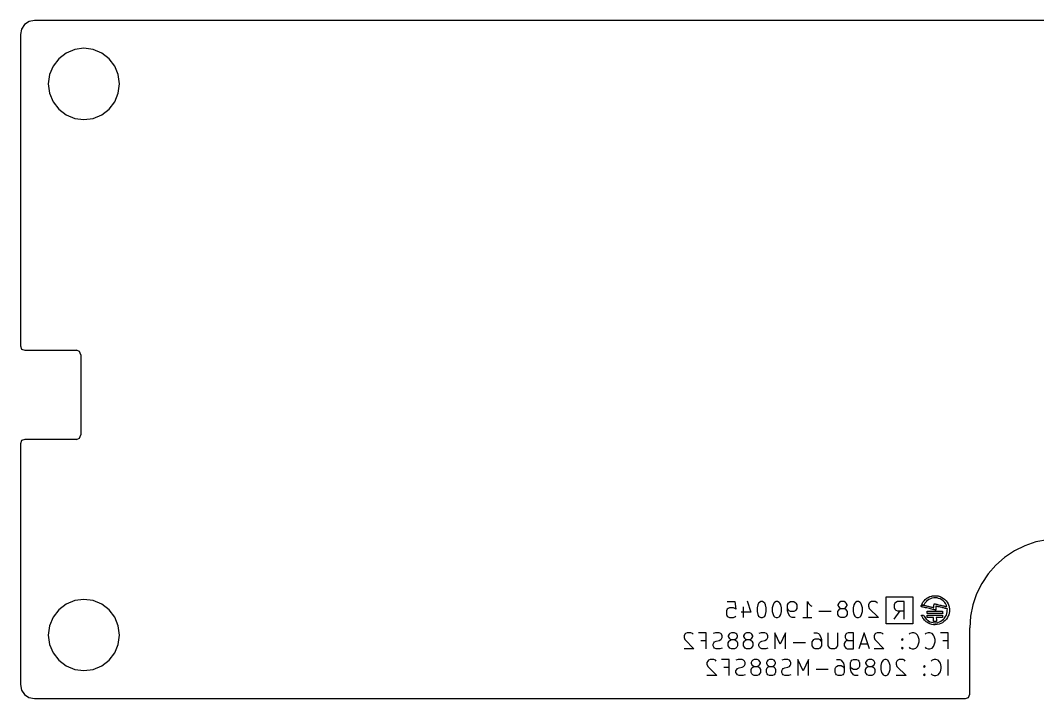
# Model space of a CAD drawing. Extents: x 90 to 318, y -186 to -110.
# Drawn here: x 89.7 to 204, y -185.7 to -109.5 of the extents above; entities that cross this region are included whole.
import ezdxf

# ---------------------------------------------------------------- set-up
doc = ezdxf.new("R2010")
doc.units = 0

msp = doc.modelspace()

# ---------------------------------------------------------------- linework, layer by layer
at = {"layer": 'B.Silkscreen', "color": 10}
for points in [[(91.281135, -109.537038), (90.67363, -109.657861), (90.158608, -110.001973), (89.814479, -110.516983), (89.693637, -111.124485)], [(316.705851, -109.537071), (91.281135, -109.537071)], [(89.693637, -111.124569), (89.693637, -146.105088)], [(89.693638, -146.105691), (89.840099, -146.459229), (90.193636, -146.60569)], [(90.193699, -146.605149), (95.993623, -146.605149)], [(96.493628, -147.10569), (96.347167, -146.752152), (95.993629, -146.605691)], [(96.493685, -147.105211), (96.493685, -156.106325)], [(95.99363, -156.605679), (96.347168, -156.459217), (96.493628, -156.105679)], [(90.193636, -156.605679), (89.840069, -156.75211), (89.693637, -157.105677)], [(89.693637, -157.106449), (89.693637, -184.149477)], [(95.993623, -156.606387), (90.193699, -156.606387)], [(205.082674, -167.883146), (203.807434, -168.134349), (202.56585, -168.553019), (201.374747, -169.139157), (200.271585, -169.877613), (199.288213, -170.743522), (198.433046, -171.722311), (197.714497, -172.799407), (197.140979, -173.960236), (196.720907, -175.190227), (196.462693, -176.474806), (196.374753, -177.799401)], [(196.374826, -185.236913), (196.374826, -177.799485)], [(89.693689, -184.149393), (89.818437, -184.767306), (90.158638, -185.271905), (90.663226, -185.612122), (91.281135, -185.73689)], [(91.281135, -185.736975), (195.874764, -185.736975)], [(195.874754, -185.736893), (196.228308, -185.590445), (196.374754, -185.236891)]]:
    msp.add_lwpolyline(points, dxfattribs=at)
at = {"layer": 'B.Silkscreen', "color": 7}
for points in [[(100.837373, -116.680729), (100.698911, -115.63706), (100.301475, -114.680731), (99.671989, -113.858378), (98.837375, -113.216632), (97.8643, -112.814708), (96.837378, -112.680734), (95.810456, -112.814708), (94.837381, -113.216632), (94.002767, -113.858378), (93.373281, -114.680731), (92.975845, -115.63706), (92.837383, -116.680729), (92.975845, -117.724398), (93.373281, -118.680726), (94.002767, -119.50308), (94.837381, -120.144826), (95.810456, -120.546749), (96.837378, -120.680724), (97.8643, -120.546749), (98.837375, -120.144826), (99.671989, -119.50308), (100.301475, -118.680726), (100.698911, -117.724398), (100.837373, -116.680729), (100.837373, -116.680729)], [(100.837373, -178.593151), (100.698911, -177.549482), (100.301475, -176.593153), (99.671989, -175.7708), (98.837375, -175.129054), (97.8643, -174.72713), (96.837378, -174.593156), (95.810456, -174.72713), (94.837381, -175.129054), (94.002767, -175.7708), (93.373281, -176.593153), (92.975845, -177.549482), (92.837383, -178.593151), (92.975845, -179.63682), (93.373281, -180.593148), (94.002767, -181.415502), (94.837381, -182.057248), (95.810456, -182.459171), (96.837378, -182.593146), (97.8643, -182.459171), (98.837375, -182.057248), (99.671989, -181.415502), (100.301475, -180.593148), (100.698911, -179.63682), (100.837373, -178.593151), (100.837373, -178.593151)], [(169.124099, -174.836156), (169.981084, -174.836156)], [(169.981084, -174.836156), (170.066809, -175.693404)], [(171.352682, -174.751489), (171.781042, -176.037362)], [(172.895466, -174.836156), (172.724016, -174.923468)], [(173.066915, -174.836156), (172.895466, -174.836156)], [(173.238365, -174.923468), (173.066915, -174.836156)], [(174.609699, -174.836156), (174.438249, -174.923468)], [(174.781149, -174.836156), (174.609699, -174.836156)], [(174.952598, -174.923468), (174.781149, -174.836156)], [(176.066757, -174.923468), (176.238207, -174.836156)], [(176.238207, -174.836156), (176.581107, -174.836156)], [(176.581107, -174.836156), (176.752556, -174.923468)], [(178.12389, -176.637966), (178.12389, -174.836156)], [(178.12389, -174.836156), (178.29534, -175.095447)], [(181.895521, -174.836156), (181.724071, -174.923468)], [(182.238156, -174.836156), (181.895521, -174.836156)], [(182.409606, -174.923468), (182.238156, -174.836156)], [(183.695479, -174.836156), (183.524029, -174.923468)], [(183.866929, -174.836156), (183.695479, -174.836156)], [(184.038379, -174.923468), (183.866929, -174.836156)], [(185.323987, -174.836156), (185.152538, -174.923468)], [(185.752612, -174.836156), (185.323987, -174.836156)], [(185.924062, -174.923468), (185.752612, -174.836156)], [(186.984246, -174.314927), (189.984088, -174.314927)], [(186.984246, -177.315298), (186.984246, -174.314927)], [(188.246042, -174.825572), (188.055542, -174.920822)], [(189.008041, -174.825572), (188.246042, -174.825572)], [(189.008041, -176.82582), (189.008041, -174.825572)], [(189.984088, -174.314927), (189.984088, -177.315298)], [(191.103274, -174.904947), (191.225776, -174.740906)], [(191.225776, -174.740906), (191.367063, -174.595385)], [(191.367063, -174.595385), (191.525548, -174.465739)], [(191.457286, -174.844093), (191.384261, -174.923468)], [(191.476865, -174.822926), (191.457286, -174.844093)], [(191.618417, -174.693281), (191.476865, -174.822926)], [(191.525548, -174.465739), (191.69885, -174.35726)], [(191.771346, -174.590093), (191.618417, -174.693281)], [(191.69885, -174.35726), (191.885117, -174.272594)], [(191.937239, -174.508073), (191.771346, -174.590093)], [(191.885117, -174.272594), (192.082496, -174.21174)], [(192.116891, -174.449864), (191.937239, -174.508073)], [(192.082496, -174.21174), (192.096254, -174.206448)], [(192.096254, -174.206448), (192.144937, -174.195865)], [(192.312154, -174.415469), (192.116891, -174.449864)], [(192.144937, -174.195865), (192.1878, -174.187927)], [(192.1878, -174.187927), (192.230397, -174.182636)], [(192.230397, -174.182636), (192.278552, -174.17999)], [(192.278552, -174.17999), (192.337554, -174.17999)], [(192.328558, -174.412823), (192.312154, -174.415469)], [(192.507945, -174.407531), (192.328558, -174.412823)], [(192.337554, -174.17999), (192.41296, -174.17999)], [(192.41296, -174.17999), (192.510326, -174.182636)], [(192.689978, -174.426052), (192.507945, -174.407531)], [(192.510326, -174.182636), (192.512443, -174.182636)], [(192.512443, -174.182636), (192.610074, -174.185281)], [(192.610074, -174.185281), (192.685745, -174.185281)], [(192.685745, -174.185281), (192.744482, -174.190573)], [(192.870688, -174.468385), (192.689978, -174.426052)], [(192.744482, -174.190573), (192.791578, -174.195865)], [(192.791578, -174.195865), (192.832588, -174.201156)], [(192.832588, -174.201156), (192.872805, -174.21174)], [(193.045313, -174.534531), (192.870688, -174.468385)], [(192.872805, -174.21174), (192.917255, -174.224969)], [(192.917255, -174.224969), (193.048223, -174.269948)], [(193.209884, -174.624489), (193.045313, -174.534531)], [(193.048223, -174.269948), (193.236871, -174.359906)], [(193.2755, -174.666822), (193.209884, -174.624489)], [(193.236871, -174.359906), (193.410967, -174.471031)], [(193.368104, -174.743552), (193.2755, -174.666822)], [(193.46256, -174.836156), (193.368104, -174.743552)], [(193.410967, -174.471031), (193.568923, -174.600677)], [(193.552519, -174.944635), (193.46256, -174.836156)], [(193.568923, -174.600677), (193.708887, -174.751489)], [(193.708887, -174.751489), (193.829802, -174.91553)], [(169.124099, -175.693404), (169.038375, -175.865383)], [(169.038375, -175.865383), (169.038375, -176.294008)], [(169.209824, -175.608738), (169.124099, -175.693404)], [(169.381274, -175.524071), (169.209824, -175.608738)], [(169.809634, -175.524071), (169.381274, -175.524071)], [(169.981084, -175.608738), (169.809634, -175.524071)], [(170.066809, -175.693404), (169.981084, -175.608738)], [(170.924058, -175.436759), (170.924058, -176.637966)], [(172.552566, -175.180113), (172.466841, -175.524071)], [(172.466841, -175.524071), (172.466841, -175.952696)], [(172.466841, -175.952696), (172.552566, -176.294008)], [(172.638291, -175.008135), (172.552566, -175.180113)], [(172.724016, -174.923468), (172.638291, -175.008135)], [(173.32409, -175.008135), (173.238365, -174.923468)], [(173.409815, -175.180113), (173.32409, -175.008135)], [(173.49554, -175.524071), (173.409815, -175.180113)], [(173.409815, -176.294008), (173.49554, -175.952696)], [(173.49554, -175.952696), (173.49554, -175.524071)], [(174.266799, -175.180113), (174.181074, -175.524071)], [(174.181074, -175.524071), (174.181074, -175.952696)], [(174.181074, -175.952696), (174.266799, -176.294008)], [(174.352524, -175.008135), (174.266799, -175.180113)], [(174.438249, -174.923468), (174.352524, -175.008135)], [(175.038323, -175.008135), (174.952598, -174.923468)], [(175.124048, -175.180113), (175.038323, -175.008135)], [(175.209773, -175.524071), (175.124048, -175.180113)], [(175.124048, -176.294008), (175.209773, -175.952696)], [(175.209773, -175.952696), (175.209773, -175.524071)], [(175.895308, -175.180113), (175.981032, -175.008135)], [(175.895308, -175.865383), (175.895308, -175.180113)], [(175.981032, -175.780717), (175.895308, -175.608738)], [(175.981032, -176.209341), (175.895308, -175.865383)], [(175.981032, -175.008135), (176.066757, -174.923468)], [(176.066757, -175.865383), (175.981032, -175.780717)], [(176.238207, -175.952696), (176.066757, -175.865383)], [(176.581107, -175.952696), (176.238207, -175.952696)], [(176.752556, -175.865383), (176.581107, -175.952696)], [(176.752556, -174.923468), (176.838281, -175.008135)], [(176.838281, -175.780717), (176.752556, -175.865383)], [(176.838281, -175.008135), (176.924006, -175.180113)], [(176.924006, -175.608738), (176.838281, -175.780717)], [(176.924006, -175.180113), (176.924006, -175.608738)], [(178.29534, -175.095447), (178.46679, -175.26478)], [(178.46679, -175.26478), (178.63824, -175.352092)], [(180.781097, -175.952696), (179.409764, -175.952696)], [(181.638346, -175.008135), (181.552621, -175.180113)], [(181.552621, -175.180113), (181.552621, -175.26478)], [(181.552621, -175.26478), (181.638346, -175.436759)], [(181.552621, -175.952696), (181.638346, -175.780717)], [(181.552621, -176.294008), (181.552621, -175.952696)], [(181.724071, -174.923468), (181.638346, -175.008135)], [(181.638346, -175.436759), (181.724071, -175.524071)], [(181.638346, -175.780717), (181.724071, -175.693404)], [(181.724071, -175.524071), (181.895521, -175.608738)], [(181.724071, -175.693404), (181.895521, -175.608738)], [(181.895521, -175.608738), (182.238156, -175.608738)], [(182.238156, -175.608738), (182.409606, -175.524071)], [(182.238156, -175.608738), (182.409606, -175.693404)], [(182.495331, -175.008135), (182.409606, -174.923468)], [(182.409606, -175.524071), (182.495331, -175.436759)], [(182.409606, -175.693404), (182.495331, -175.780717)], [(182.581055, -175.180113), (182.495331, -175.008135)], [(182.495331, -175.436759), (182.581055, -175.26478)], [(182.495331, -175.780717), (182.581055, -175.952696)], [(182.581055, -175.26478), (182.581055, -175.180113)], [(182.581055, -175.952696), (182.581055, -176.294008)], [(183.352579, -175.180113), (183.266855, -175.524071)], [(183.266855, -175.524071), (183.266855, -175.952696)], [(183.266855, -175.952696), (183.352579, -176.294008)], [(183.438304, -175.008135), (183.352579, -175.180113)], [(183.524029, -174.923468), (183.438304, -175.008135)], [(184.124103, -175.008135), (184.038379, -174.923468)], [(184.209828, -175.180113), (184.124103, -175.008135)], [(184.295553, -175.524071), (184.209828, -175.180113)], [(184.209828, -176.294008), (184.295553, -175.952696)], [(184.295553, -175.952696), (184.295553, -175.524071)], [(185.066813, -175.008135), (184.981088, -175.180113)], [(184.981088, -175.180113), (184.981088, -175.352092)], [(184.981088, -175.352092), (185.066813, -175.608738)], [(185.152538, -174.923468), (185.066813, -175.008135)], [(185.066813, -175.608738), (186.095511, -176.637966)], [(186.009786, -175.008135), (185.924062, -174.923468)], [(187.960292, -175.016072), (187.865042, -175.206572)], [(187.865042, -175.206572), (187.865042, -175.492321)], [(187.865042, -175.492321), (187.960292, -175.682821)], [(187.865042, -176.82582), (188.531792, -175.873321)], [(188.055542, -174.920822), (187.960292, -175.016072)], [(187.960292, -175.682821), (188.055542, -175.778071)], [(188.055542, -175.778071), (188.246042, -175.873321)], [(188.246042, -175.873321), (189.008041, -175.873321)], [(190.891343, -175.394426), (190.891872, -175.378551)], [(190.898487, -175.402363), (190.891343, -175.394426)], [(190.891872, -175.378551), (190.900603, -175.344155)], [(190.90907, -175.402363), (190.898487, -175.402363)], [(190.900603, -175.344155), (190.917801, -175.291238)], [(190.928649, -175.405009), (190.90907, -175.402363)], [(190.917801, -175.291238), (190.922564, -175.278009)], [(190.922564, -175.278009), (190.938968, -175.235676)], [(190.969924, -175.412947), (190.928649, -175.405009)], [(190.938968, -175.235676), (191.001409, -175.084864)], [(190.938968, -175.235676), (191.19138, -175.235676)], [(191.19138, -175.235676), (190.938968, -175.235676)], [(191.028397, -175.426176), (190.969924, -175.412947)], [(191.001409, -175.084864), (191.103274, -174.904947)], [(191.099305, -175.442051), (191.028397, -175.426176)], [(191.159895, -175.457926), (191.099305, -175.442051)], [(191.272607, -175.484384), (191.159895, -175.457926)], [(191.232126, -175.156301), (191.19138, -175.235676)], [(191.19138, -175.235676), (191.222336, -175.243613)], [(191.222336, -175.243613), (191.222336, -175.243613)], [(191.222336, -175.243613), (191.244032, -175.248905)], [(191.277105, -175.07428), (191.232126, -175.156301)], [(191.244032, -175.248905), (191.288217, -175.259488)], [(191.401194, -175.516134), (191.272607, -175.484384)], [(191.326053, -174.997551), (191.277105, -175.07428)], [(191.288217, -175.259488), (191.351717, -175.275363)], [(191.384261, -174.923468), (191.326053, -174.997551)], [(191.351717, -175.275363), (191.430298, -175.293884)], [(191.54063, -175.547884), (191.401194, -175.516134)], [(191.430298, -175.293884), (191.520257, -175.315051)], [(191.520257, -175.315051), (191.617888, -175.338863)], [(191.685356, -175.58228), (191.54063, -175.547884)], [(191.593282, -176.053237), (191.59725, -175.9183)], [(191.59725, -175.9183), (192.456616, -175.9183)], [(191.617888, -175.338863), (191.699379, -175.36003)], [(191.830877, -175.619321), (191.685356, -175.58228)], [(191.699379, -175.36003), (191.806535, -175.383842)], [(191.806535, -175.383842), (191.910252, -175.410301)], [(191.9719, -175.651071), (191.830877, -175.619321)], [(191.910252, -175.410301), (192.004179, -175.431467)], [(192.103133, -175.682821), (191.9719, -175.651071)], [(192.004179, -175.431467), (192.08276, -175.449988)], [(192.08276, -175.449988), (192.140439, -175.463217)], [(192.219814, -175.711925), (192.103133, -175.682821)], [(192.140439, -175.463217), (192.19997, -175.476446)], [(192.19997, -175.476446), (192.25712, -175.492321)], [(192.316387, -175.733092), (192.219814, -175.711925)], [(192.25712, -175.492321), (192.299983, -175.500259)], [(192.299983, -175.500259), (192.322472, -175.508196)], [(192.345226, -175.741029), (192.316387, -175.733092)], [(192.322472, -175.508196), (192.326441, -175.508196)], [(192.326441, -175.508196), (192.334379, -175.505551)], [(192.334379, -175.505551), (192.339935, -175.494967)], [(192.339935, -175.494967), (192.343374, -175.473801)], [(192.343374, -175.473801), (192.345491, -175.434113)], [(192.414812, -175.756904), (192.345226, -175.741029)], [(192.345491, -175.434113), (192.346285, -175.375905)], [(192.346285, -175.375905), (192.346549, -175.293884)], [(192.346549, -175.293884), (192.346814, -175.243613)], [(192.346814, -175.243613), (192.348401, -175.174822)], [(192.348401, -175.174822), (192.351312, -175.121905)], [(192.351312, -175.121905), (192.354751, -175.084864)], [(192.354751, -175.084864), (192.358985, -175.071634)], [(192.358985, -175.071634), (192.361101, -175.071634)], [(192.361101, -175.071634), (192.384649, -175.076926)], [(192.384649, -175.076926), (192.429628, -175.087509)], [(192.474343, -175.770134), (192.414812, -175.756904)], [(192.429628, -175.087509), (192.491805, -175.103384)], [(192.456616, -175.9183), (193.316246, -175.9183)], [(192.518793, -175.780717), (192.474343, -175.770134)], [(192.491805, -175.103384), (192.566947, -175.119259)], [(192.543399, -175.783363), (192.518793, -175.780717)], [(192.546839, -175.783363), (192.543399, -175.783363)], [(192.548426, -175.770134), (192.546839, -175.783363)], [(192.550278, -175.733092), (192.548426, -175.770134)], [(192.55213, -175.67753), (192.550278, -175.733092)], [(192.553982, -175.611384), (192.55213, -175.67753)], [(192.554776, -175.56905), (192.553982, -175.611384)], [(192.556893, -175.497613), (192.554776, -175.56905)], [(192.559539, -175.434113), (192.556893, -175.497613)], [(192.562978, -175.386488), (192.559539, -175.434113)], [(192.566418, -175.357384), (192.562978, -175.386488)], [(192.56827, -175.352092), (192.566418, -175.357384)], [(192.566947, -175.119259), (192.651084, -175.140426)], [(192.580441, -175.354738), (192.56827, -175.352092)], [(192.611926, -175.36003), (192.580441, -175.354738)], [(192.66352, -175.370613), (192.611926, -175.36003)], [(192.651084, -175.140426), (192.741043, -175.161593)], [(192.73628, -175.386488), (192.66352, -175.370613)], [(192.831001, -175.410301), (192.73628, -175.386488)], [(192.741043, -175.161593), (192.862222, -175.190697)], [(192.949269, -175.436759), (192.831001, -175.410301)], [(192.862222, -175.190697), (192.990809, -175.222447)], [(193.09135, -175.471155), (192.949269, -175.436759)], [(192.990809, -175.222447), (193.115692, -175.251551)], [(193.258832, -175.510842), (193.09135, -175.471155)], [(193.115692, -175.251551), (193.226817, -175.278009)], [(193.226817, -175.278009), (193.24375, -175.283301)], [(193.24375, -175.283301), (193.340852, -175.304467)], [(193.343763, -175.532009), (193.258832, -175.510842)], [(193.316246, -175.9183), (193.31995, -176.053237)], [(193.340852, -175.304467), (193.43716, -175.32828)], [(193.430546, -175.553175), (193.343763, -175.532009)], [(193.525002, -175.576988), (193.430546, -175.553175)], [(193.43716, -175.32828), (193.526325, -175.349447)], [(193.615754, -175.598155), (193.525002, -175.576988)], [(193.526325, -175.349447), (193.601467, -175.367967)], [(193.632423, -175.055759), (193.552519, -174.944635)], [(193.601467, -175.367967), (193.6565, -175.381197)], [(193.690896, -175.616675), (193.615754, -175.598155)], [(193.675814, -175.127197), (193.632423, -175.055759)], [(193.6565, -175.381197), (193.696187, -175.389134)], [(193.699098, -175.172176), (193.675814, -175.127197)], [(193.845677, -175.653717), (193.690896, -175.616675)], [(193.696187, -175.389134), (193.74487, -175.399717)], [(193.724498, -175.227738), (193.699098, -175.172176)], [(193.749368, -175.283301), (193.724498, -175.227738)], [(193.74487, -175.399717), (193.778208, -175.402363)], [(193.770535, -175.336217), (193.749368, -175.283301)], [(193.785087, -175.375905), (193.770535, -175.336217)], [(193.778208, -175.402363), (193.790643, -175.399717)], [(193.790643, -175.399717), (193.785087, -175.375905)], [(193.7962, -176.185529), (193.832977, -176.000321)], [(193.829802, -174.91553), (193.929814, -175.098093)], [(193.832977, -176.000321), (193.845412, -175.807175)], [(193.845412, -175.807175), (193.845677, -175.653717)], [(193.929814, -175.098093), (194.007601, -175.291238)], [(194.007601, -175.291238), (194.035647, -175.399717)], [(194.035647, -175.399717), (194.061312, -175.497613)], [(194.076922, -175.952696), (194.048612, -176.135258)], [(194.061312, -175.497613), (194.075864, -175.590217)], [(194.075864, -175.590217), (194.086183, -175.767488)], [(194.086183, -175.767488), (194.076922, -175.952696)], [(169.038375, -176.294008), (169.124099, -176.465987)], [(169.124099, -176.465987), (169.209824, -176.550653)], [(169.209824, -176.550653), (169.381274, -176.637966)], [(169.381274, -176.637966), (169.809634, -176.637966)], [(169.809634, -176.637966), (169.981084, -176.550653)], [(169.981084, -176.550653), (170.066809, -176.465987)], [(171.781042, -176.037362), (170.666883, -176.037362)], [(172.552566, -176.294008), (172.638291, -176.465987)], [(172.638291, -176.465987), (172.724016, -176.550653)], [(172.724016, -176.550653), (172.895466, -176.637966)], [(172.895466, -176.637966), (173.066915, -176.637966)], [(173.066915, -176.637966), (173.238365, -176.550653)], [(173.238365, -176.550653), (173.32409, -176.465987)], [(173.32409, -176.465987), (173.409815, -176.294008)], [(174.266799, -176.294008), (174.352524, -176.465987)], [(174.352524, -176.465987), (174.438249, -176.550653)], [(174.438249, -176.550653), (174.609699, -176.637966)], [(174.609699, -176.637966), (174.781149, -176.637966)], [(174.781149, -176.637966), (174.952598, -176.550653)], [(174.952598, -176.550653), (175.038323, -176.465987)], [(175.038323, -176.465987), (175.124048, -176.294008)], [(176.152482, -176.465987), (175.981032, -176.209341)], [(176.238207, -176.550653), (176.152482, -176.465987)], [(176.409657, -176.637966), (176.238207, -176.550653)], [(176.752556, -176.637966), (176.409657, -176.637966)], [(177.609805, -176.637966), (178.63824, -176.637966)], [(181.638346, -176.465987), (181.552621, -176.294008)], [(181.724071, -176.550653), (181.638346, -176.465987)], [(181.895521, -176.637966), (181.724071, -176.550653)], [(182.238156, -176.637966), (181.895521, -176.637966)], [(182.409606, -176.550653), (182.238156, -176.637966)], [(182.495331, -176.465987), (182.409606, -176.550653)], [(182.581055, -176.294008), (182.495331, -176.465987)], [(183.352579, -176.294008), (183.438304, -176.465987)], [(183.438304, -176.465987), (183.524029, -176.550653)], [(183.524029, -176.550653), (183.695479, -176.637966)], [(183.695479, -176.637966), (183.866929, -176.637966)], [(183.866929, -176.637966), (184.038379, -176.550653)], [(184.038379, -176.550653), (184.124103, -176.465987)], [(184.124103, -176.465987), (184.209828, -176.294008)], [(186.095511, -176.637966), (184.981088, -176.637966)], [(190.930237, -176.360154), (190.932882, -176.357508)], [(190.936587, -176.38132), (190.930237, -176.360154)], [(190.932882, -176.357508), (190.955901, -176.354862)], [(190.954049, -176.421008), (190.936587, -176.38132)], [(190.979978, -176.473924), (190.954049, -176.421008)], [(190.955901, -176.354862), (190.997705, -176.352216)], [(191.011199, -176.534778), (190.979978, -176.473924)], [(190.997705, -176.352216), (191.05168, -176.352216)], [(191.045066, -176.598278), (191.011199, -176.534778)], [(191.078668, -176.659132), (191.045066, -176.598278)], [(191.05168, -176.352216), (191.172859, -176.352216)], [(191.109624, -176.709403), (191.078668, -176.659132)], [(191.123382, -176.73057), (191.109624, -176.709403)], [(191.19429, -176.82582), (191.123382, -176.73057)], [(191.172859, -176.352216), (191.206197, -176.423654)], [(191.282926, -176.923715), (191.19429, -176.82582)], [(191.206197, -176.423654), (191.234507, -176.479216)], [(191.234507, -176.479216), (191.304092, -176.590341)], [(191.381615, -177.018965), (191.282926, -176.923715)], [(191.304092, -176.590341), (191.388759, -176.701466)], [(191.483744, -177.106278), (191.381615, -177.018965)], [(191.388759, -176.701466), (191.48295, -176.807299)], [(191.48295, -176.807299), (191.580846, -176.899903)], [(191.549096, -177.156548), (191.483744, -177.106278)], [(191.716313, -177.25709), (191.549096, -177.156548)], [(191.580846, -176.899903), (191.676625, -176.973986)], [(191.589313, -176.185529), (191.593282, -176.053237)], [(192.456616, -176.185529), (191.589313, -176.185529)], [(191.593282, -176.484508), (191.589313, -176.352216)], [(191.589313, -176.352216), (192.452118, -176.354862)], [(191.59725, -176.616799), (191.593282, -176.484508)], [(191.940944, -176.616799), (191.59725, -176.616799)], [(191.676625, -176.973986), (191.723192, -177.00309)], [(191.723192, -177.00309), (191.894906, -177.093049)], [(191.894906, -177.093049), (192.073235, -177.156548)], [(192.284637, -176.619445), (191.940944, -176.616799)], [(192.073235, -177.156548), (192.259766, -177.19359)], [(192.288606, -176.836403), (192.284637, -176.619445)], [(192.29231, -177.053361), (192.288606, -176.836403)], [(192.456087, -177.053361), (192.29231, -177.053361)], [(192.452118, -176.354862), (193.314923, -176.357508)], [(192.619864, -177.053361), (192.456087, -177.053361)], [(193.323919, -176.185529), (192.456616, -176.185529)], [(192.644999, -176.624737), (192.606634, -176.627382)], [(192.606634, -176.627382), (192.613249, -176.839049)], [(192.613249, -176.839049), (192.619864, -177.053361)], [(192.669605, -176.624737), (192.644999, -176.624737)], [(192.71723, -176.624737), (192.669605, -176.624737)], [(192.783376, -176.624737), (192.71723, -176.624737)], [(192.780465, -177.172423), (192.955355, -177.119507)], [(192.86328, -176.622091), (192.783376, -176.624737)], [(192.952974, -176.622091), (192.86328, -176.622091)], [(192.998482, -176.622091), (192.952974, -176.622091)], [(192.955355, -177.119507), (193.119396, -177.040132)], [(193.313336, -176.619445), (192.998482, -176.622091)], [(193.119396, -177.040132), (193.274177, -176.936945)], [(193.274177, -176.936945), (193.420492, -176.807299)], [(193.46256, -177.082465), (193.293756, -177.201528)], [(193.314129, -176.489799), (193.313336, -176.619445)], [(193.314923, -176.357508), (193.314129, -176.489799)], [(193.31995, -176.053237), (193.323919, -176.185529)], [(193.420492, -176.807299), (193.533204, -176.682945)], [(193.61496, -176.947528), (193.46256, -177.082465)], [(193.533204, -176.682945), (193.64671, -176.524195)], [(193.749104, -176.791424), (193.61496, -176.947528)], [(193.64671, -176.524195), (193.734287, -176.360154)], [(193.734287, -176.360154), (193.7962, -176.185529)], [(193.863404, -176.619445), (193.749104, -176.791424)], [(193.956537, -176.431591), (193.863404, -176.619445)], [(194.001781, -176.309883), (193.956537, -176.431591)], [(194.048612, -176.135258), (194.001781, -176.309883)], [(189.984088, -177.315298), (186.984246, -177.315298)], [(191.897552, -177.336465), (191.716313, -177.25709)], [(192.088052, -177.392027), (191.897552, -177.336465)], [(192.283843, -177.426423), (192.088052, -177.392027)], [(192.259766, -177.19359), (192.456351, -177.206819)], [(192.480693, -177.437006), (192.283843, -177.426423)], [(192.456351, -177.206819), (192.59367, -177.201528)], [(192.673839, -177.421131), (192.480693, -177.437006)], [(192.59367, -177.201528), (192.780465, -177.172423)], [(192.704266, -177.418486), (192.673839, -177.421131)], [(192.913022, -177.368215), (192.704266, -177.418486)], [(193.110136, -177.296777), (192.913022, -177.368215)], [(193.293756, -177.201528), (193.110136, -177.296777)], [(164.35261, -178.508568), (164.266885, -178.680547)], [(164.266885, -178.680547), (164.266885, -178.852526)], [(164.266885, -178.852526), (164.35261, -179.109171)], [(164.438334, -178.423901), (164.35261, -178.508568)], [(164.35261, -179.109171), (165.381044, -180.138399)], [(164.609784, -178.336589), (164.438334, -178.423901)], [(165.038409, -178.336589), (164.609784, -178.336589)], [(165.209859, -178.423901), (165.038409, -178.336589)], [(165.295319, -178.508568), (165.209859, -178.423901)], [(166.752642, -178.336589), (165.895393, -178.336589)], [(166.152568, -179.193838), (166.752642, -179.193838)], [(166.752642, -180.138399), (166.752642, -178.336589)], [(167.781076, -178.336589), (167.523901, -178.423901)], [(167.523901, -179.622462), (167.609626, -179.450483)], [(167.609626, -179.450483), (167.695351, -179.365817)], [(167.695351, -179.365817), (167.866801, -179.28115)], [(168.209701, -178.336589), (167.781076, -178.336589)], [(167.866801, -179.28115), (168.209701, -179.193838)], [(168.38115, -178.423901), (168.209701, -178.336589)], [(168.209701, -179.193838), (168.38115, -179.109171)], [(168.466875, -178.508568), (168.38115, -178.423901)], [(168.38115, -179.109171), (168.466875, -179.021859)], [(168.5526, -178.680547), (168.466875, -178.508568)], [(168.466875, -179.021859), (168.5526, -178.852526)], [(168.5526, -178.852526), (168.5526, -178.680547)], [(169.324124, -178.508568), (169.238399, -178.680547)], [(169.238399, -178.680547), (169.238399, -178.765213)], [(169.238399, -178.765213), (169.324124, -178.937192)], [(169.238399, -179.450483), (169.324124, -179.28115)], [(169.238399, -179.794441), (169.238399, -179.450483)], [(169.409849, -178.423901), (169.324124, -178.508568)], [(169.324124, -178.937192), (169.409849, -179.021859)], [(169.324124, -179.28115), (169.409849, -179.193838)], [(169.581034, -178.336589), (169.409849, -178.423901)], [(169.409849, -179.021859), (169.581034, -179.109171)], [(169.409849, -179.193838), (169.581034, -179.109171)], [(169.923934, -178.336589), (169.581034, -178.336589)], [(169.581034, -179.109171), (169.923934, -179.109171)], [(170.095384, -178.423901), (169.923934, -178.336589)], [(169.923934, -179.109171), (170.095384, -179.021859)], [(169.923934, -179.109171), (170.095384, -179.193838)], [(170.181109, -178.508568), (170.095384, -178.423901)], [(170.095384, -179.021859), (170.181109, -178.937192)], [(170.095384, -179.193838), (170.181109, -179.28115)], [(170.266833, -178.680547), (170.181109, -178.508568)], [(170.181109, -178.937192), (170.266833, -178.765213)], [(170.181109, -179.28115), (170.266833, -179.450483)], [(170.266833, -178.765213), (170.266833, -178.680547)], [(170.266833, -179.450483), (170.266833, -179.794441)], [(171.038357, -178.508568), (170.952633, -178.680547)], [(170.952633, -178.680547), (170.952633, -178.765213)], [(170.952633, -178.765213), (171.038357, -178.937192)], [(170.952633, -179.450483), (171.038357, -179.28115)], [(170.952633, -179.794441), (170.952633, -179.450483)], [(171.124082, -178.423901), (171.038357, -178.508568)], [(171.038357, -178.937192), (171.124082, -179.021859)], [(171.038357, -179.28115), (171.124082, -179.193838)], [(171.295532, -178.336589), (171.124082, -178.423901)], [(171.124082, -179.021859), (171.295532, -179.109171)], [(171.124082, -179.193838), (171.295532, -179.109171)], [(171.638167, -178.336589), (171.295532, -178.336589)], [(171.295532, -179.109171), (171.638167, -179.109171)], [(171.809617, -178.423901), (171.638167, -178.336589)], [(171.638167, -179.109171), (171.809617, -179.021859)], [(171.638167, -179.109171), (171.809617, -179.193838)], [(171.895342, -178.508568), (171.809617, -178.423901)], [(171.809617, -179.021859), (171.895342, -178.937192)], [(171.809617, -179.193838), (171.895342, -179.28115)], [(171.981067, -178.680547), (171.895342, -178.508568)], [(171.895342, -178.937192), (171.981067, -178.765213)], [(171.895342, -179.28115), (171.981067, -179.450483)], [(171.981067, -178.765213), (171.981067, -178.680547)], [(171.981067, -179.450483), (171.981067, -179.794441)], [(172.92404, -178.336589), (172.666866, -178.423901)], [(172.666866, -179.622462), (172.752591, -179.450483)], [(172.752591, -179.450483), (172.838316, -179.365817)], [(172.838316, -179.365817), (173.009765, -179.28115)], [(173.352665, -178.336589), (172.92404, -178.336589)], [(173.009765, -179.28115), (173.352665, -179.193838)], [(173.524115, -178.423901), (173.352665, -178.336589)], [(173.352665, -179.193838), (173.524115, -179.109171)], [(173.60984, -178.508568), (173.524115, -178.423901)], [(173.524115, -179.109171), (173.60984, -179.021859)], [(173.695565, -178.680547), (173.60984, -178.508568)], [(173.60984, -179.021859), (173.695565, -178.852526)], [(173.695565, -178.852526), (173.695565, -178.680547)], [(175.066898, -179.622462), (174.466824, -178.336589)], [(174.466824, -178.336589), (174.466824, -180.138399)], [(175.666972, -178.336589), (175.066898, -179.622462)], [(175.666972, -180.138399), (175.666972, -178.336589)], [(177.895555, -179.450483), (176.523957, -179.450483)], [(178.666814, -179.365817), (178.752539, -179.193838)], [(178.666814, -179.794441), (178.666814, -179.365817)], [(178.752539, -179.193838), (178.838264, -179.109171)], [(178.838264, -178.336589), (179.181164, -178.336589)], [(178.838264, -179.109171), (179.009714, -179.021859)], [(179.009714, -179.021859), (179.352614, -179.021859)], [(179.181164, -178.336589), (179.352614, -178.423901)], [(179.352614, -178.423901), (179.438339, -178.508568)], [(179.352614, -179.021859), (179.524063, -179.109171)], [(179.438339, -178.508568), (179.609788, -178.765213)], [(179.524063, -179.109171), (179.609788, -179.193838)], [(179.609788, -178.765213), (179.695513, -179.109171)], [(179.609788, -179.193838), (179.695513, -179.365817)], [(179.695513, -179.109171), (179.695513, -179.794441)], [(180.466773, -179.794441), (180.466773, -178.336589)], [(181.495471, -178.336589), (181.495471, -179.794441)], [(182.352456, -179.365817), (182.266731, -179.537795)], [(182.438181, -178.508568), (182.352456, -178.680547)], [(182.352456, -178.680547), (182.352456, -178.852526)], [(182.352456, -178.852526), (182.438181, -179.021859)], [(182.438181, -179.28115), (182.352456, -179.365817)], [(182.523905, -178.423901), (182.438181, -178.508568)], [(182.438181, -179.021859), (182.523905, -179.109171)], [(182.695355, -179.193838), (182.438181, -179.28115)], [(182.695355, -178.336589), (182.523905, -178.423901)], [(182.523905, -179.109171), (182.695355, -179.193838)], [(183.295429, -178.336589), (182.695355, -178.336589)], [(182.695355, -179.193838), (183.295429, -179.193838)], [(183.295429, -180.138399), (183.295429, -178.336589)], [(184.495313, -178.336589), (183.895504, -180.138399)], [(185.095388, -180.138399), (184.495313, -178.336589)], [(185.695462, -178.508568), (185.609737, -178.680547)], [(185.609737, -178.680547), (185.609737, -178.852526)], [(185.609737, -178.852526), (185.695462, -179.109171)], [(185.781187, -178.423901), (185.695462, -178.508568)], [(185.695462, -179.109171), (186.723896, -180.138399)], [(185.952637, -178.336589), (185.781187, -178.423901)], [(186.381261, -178.336589), (185.952637, -178.336589)], [(186.552446, -178.423901), (186.381261, -178.336589)], [(186.638171, -178.508568), (186.552446, -178.423901)], [(188.781029, -179.021859), (188.695304, -179.109171)], [(188.695304, -179.109171), (188.781029, -179.193838)], [(188.866754, -179.109171), (188.781029, -179.021859)], [(188.781029, -179.021859), (188.781029, -179.193838)], [(188.781029, -179.193838), (188.866754, -179.109171)], [(189.638278, -178.423901), (189.552553, -178.508568)], [(189.895452, -178.336589), (189.638278, -178.423901)], [(190.066902, -178.336589), (189.895452, -178.336589)], [(190.324077, -178.423901), (190.066902, -178.336589)], [(190.495527, -178.593234), (190.324077, -178.423901)], [(190.581252, -178.765213), (190.495527, -178.593234)], [(190.666712, -179.109171), (190.581252, -178.765213)], [(190.581252, -179.709774), (190.666712, -179.365817)], [(190.666712, -179.365817), (190.666712, -179.109171)], [(191.438236, -178.423901), (191.352511, -178.508568)], [(191.695411, -178.336589), (191.438236, -178.423901)], [(191.86686, -178.336589), (191.695411, -178.336589)], [(192.124035, -178.423901), (191.86686, -178.336589)], [(192.295485, -178.593234), (192.124035, -178.423901)], [(192.38121, -178.765213), (192.295485, -178.593234)], [(192.466935, -179.109171), (192.38121, -178.765213)], [(192.38121, -179.709774), (192.466935, -179.365817)], [(192.466935, -179.365817), (192.466935, -179.109171)], [(193.923993, -178.336589), (193.066744, -178.336589)], [(193.323919, -179.193838), (193.923993, -179.193838)], [(193.923993, -180.138399), (193.923993, -178.336589)], [(165.381044, -180.138399), (164.266885, -180.138399)], [(167.523901, -179.794441), (167.523901, -179.622462)], [(167.609626, -179.96642), (167.523901, -179.794441)], [(167.695351, -180.051086), (167.609626, -179.96642)], [(167.866801, -180.138399), (167.695351, -180.051086)], [(168.295425, -180.138399), (167.866801, -180.138399)], [(168.5526, -180.051086), (168.295425, -180.138399)], [(169.324124, -179.96642), (169.238399, -179.794441)], [(169.409849, -180.051086), (169.324124, -179.96642)], [(169.581034, -180.138399), (169.409849, -180.051086)], [(169.923934, -180.138399), (169.581034, -180.138399)], [(170.095384, -180.051086), (169.923934, -180.138399)], [(170.181109, -179.96642), (170.095384, -180.051086)], [(170.266833, -179.794441), (170.181109, -179.96642)], [(171.038357, -179.96642), (170.952633, -179.794441)], [(171.124082, -180.051086), (171.038357, -179.96642)], [(171.295532, -180.138399), (171.124082, -180.051086)], [(171.638167, -180.138399), (171.295532, -180.138399)], [(171.809617, -180.051086), (171.638167, -180.138399)], [(171.895342, -179.96642), (171.809617, -180.051086)], [(171.981067, -179.794441), (171.895342, -179.96642)], [(172.666866, -179.794441), (172.666866, -179.622462)], [(172.752591, -179.96642), (172.666866, -179.794441)], [(172.838316, -180.051086), (172.752591, -179.96642)], [(173.009765, -180.138399), (172.838316, -180.051086)], [(173.43839, -180.138399), (173.009765, -180.138399)], [(173.695565, -180.051086), (173.43839, -180.138399)], [(178.752539, -179.96642), (178.666814, -179.794441)], [(178.838264, -180.051086), (178.752539, -179.96642)], [(179.009714, -180.138399), (178.838264, -180.051086)], [(179.352614, -180.138399), (179.009714, -180.138399)], [(179.524063, -180.051086), (179.352614, -180.138399)], [(179.609788, -179.96642), (179.524063, -180.051086)], [(179.695513, -179.794441), (179.609788, -179.96642)], [(180.552498, -179.96642), (180.466773, -179.794441)], [(180.638222, -180.051086), (180.552498, -179.96642)], [(180.809672, -180.138399), (180.638222, -180.051086)], [(181.152572, -180.138399), (180.809672, -180.138399)], [(181.324022, -180.051086), (181.152572, -180.138399)], [(181.409746, -179.96642), (181.324022, -180.051086)], [(181.495471, -179.794441), (181.409746, -179.96642)], [(182.266731, -179.537795), (182.266731, -179.794441)], [(182.266731, -179.794441), (182.352456, -179.96642)], [(182.352456, -179.96642), (182.438181, -180.051086)], [(182.438181, -180.051086), (182.60963, -180.138399)], [(182.60963, -180.138399), (183.295429, -180.138399)], [(184.923938, -179.622462), (184.066954, -179.622462)], [(186.723896, -180.138399), (185.609737, -180.138399)], [(188.781029, -179.96642), (188.695304, -180.051086)], [(188.695304, -180.051086), (188.781029, -180.138399)], [(188.866754, -180.051086), (188.781029, -179.96642)], [(188.781029, -179.96642), (188.781029, -180.138399)], [(188.781029, -180.138399), (188.866754, -180.051086)], [(189.552553, -179.96642), (189.638278, -180.051086)], [(189.638278, -180.051086), (189.895452, -180.138399)], [(189.895452, -180.138399), (190.066902, -180.138399)], [(190.066902, -180.138399), (190.324077, -180.051086)], [(190.324077, -180.051086), (190.495527, -179.879108)], [(190.495527, -179.879108), (190.581252, -179.709774)], [(191.352511, -179.96642), (191.438236, -180.051086)], [(191.438236, -180.051086), (191.695411, -180.138399)], [(191.695411, -180.138399), (191.86686, -180.138399)], [(191.86686, -180.138399), (192.124035, -180.051086)], [(192.124035, -180.051086), (192.295485, -179.879108)], [(192.295485, -179.879108), (192.38121, -179.709774)], [(166.924092, -181.508939), (166.838367, -181.680918)], [(166.838367, -181.680918), (166.838367, -181.852897)], [(167.009817, -181.424272), (166.924092, -181.508939)], [(167.181266, -181.33696), (167.009817, -181.424272)], [(167.609626, -181.33696), (167.181266, -181.33696)], [(167.781076, -181.424272), (167.609626, -181.33696)], [(167.866801, -181.508939), (167.781076, -181.424272)], [(169.324124, -181.33696), (168.466875, -181.33696)], [(169.324124, -183.136124), (169.324124, -181.33696)], [(170.352558, -181.33696), (170.095384, -181.424272)], [(170.781183, -181.33696), (170.352558, -181.33696)], [(170.952633, -181.424272), (170.781183, -181.33696)], [(171.038357, -181.508939), (170.952633, -181.424272)], [(171.124082, -181.680918), (171.038357, -181.508939)], [(171.124082, -181.852897), (171.124082, -181.680918)], [(171.895342, -181.508939), (171.809617, -181.680918)], [(171.809617, -181.680918), (171.809617, -181.765584)], [(171.981067, -181.424272), (171.895342, -181.508939)], [(172.152516, -181.33696), (171.981067, -181.424272)], [(172.495416, -181.33696), (172.152516, -181.33696)], [(172.666866, -181.424272), (172.495416, -181.33696)], [(172.752591, -181.508939), (172.666866, -181.424272)], [(172.838316, -181.680918), (172.752591, -181.508939)], [(172.838316, -181.765584), (172.838316, -181.680918)], [(173.60984, -181.508939), (173.524115, -181.680918)], [(173.524115, -181.680918), (173.524115, -181.765584)], [(173.695565, -181.424272), (173.60984, -181.508939)], [(173.86675, -181.33696), (173.695565, -181.424272)], [(174.209649, -181.33696), (173.86675, -181.33696)], [(174.381099, -181.424272), (174.209649, -181.33696)], [(174.466824, -181.508939), (174.381099, -181.424272)], [(174.552549, -181.680918), (174.466824, -181.508939)], [(174.552549, -181.765584), (174.552549, -181.680918)], [(175.495523, -181.33696), (175.238348, -181.424272)], [(175.923883, -181.33696), (175.495523, -181.33696)], [(176.095332, -181.424272), (175.923883, -181.33696)], [(176.181057, -181.508939), (176.095332, -181.424272)], [(176.266782, -181.680918), (176.181057, -181.508939)], [(176.266782, -181.852897), (176.266782, -181.680918)], [(177.63838, -182.622833), (177.038306, -181.33696)], [(177.038306, -181.33696), (177.038306, -183.136124)], [(178.23819, -181.33696), (177.63838, -182.622833)], [(178.23819, -183.136124), (178.23819, -181.33696)], [(181.409746, -181.33696), (181.752646, -181.33696)], [(181.752646, -181.33696), (181.924096, -181.424272)], [(181.924096, -181.424272), (182.009821, -181.508939)], [(182.009821, -181.508939), (182.181006, -181.765584)], [(182.95253, -181.680918), (183.038255, -181.508939)], [(182.95253, -182.366188), (182.95253, -181.680918)], [(183.038255, -181.508939), (183.12398, -181.424272)], [(183.12398, -181.424272), (183.295429, -181.33696)], [(183.295429, -181.33696), (183.638329, -181.33696)], [(183.638329, -181.33696), (183.809779, -181.424272)], [(183.809779, -181.424272), (183.895504, -181.508939)], [(183.895504, -181.508939), (183.981229, -181.680918)], [(183.981229, -181.680918), (183.981229, -182.109542)], [(184.752488, -181.508939), (184.666763, -181.680918)], [(184.666763, -181.680918), (184.666763, -181.765584)], [(184.838213, -181.424272), (184.752488, -181.508939)], [(185.009663, -181.33696), (184.838213, -181.424272)], [(185.352562, -181.33696), (185.009663, -181.33696)], [(185.524012, -181.424272), (185.352562, -181.33696)], [(185.609737, -181.508939), (185.524012, -181.424272)], [(185.695462, -181.680918), (185.609737, -181.508939)], [(185.695462, -181.765584), (185.695462, -181.680918)], [(186.466721, -181.680918), (186.381261, -182.02223)], [(186.552446, -181.508939), (186.466721, -181.680918)], [(186.638171, -181.424272), (186.552446, -181.508939)], [(186.809621, -181.33696), (186.638171, -181.424272)], [(186.981071, -181.33696), (186.809621, -181.33696)], [(187.15252, -181.424272), (186.981071, -181.33696)], [(187.238245, -181.508939), (187.15252, -181.424272)], [(187.32397, -181.680918), (187.238245, -181.508939)], [(187.409695, -182.02223), (187.32397, -181.680918)], [(188.181219, -181.508939), (188.095494, -181.680918)], [(188.095494, -181.680918), (188.095494, -181.852897)], [(188.266944, -181.424272), (188.181219, -181.508939)], [(188.438394, -181.33696), (188.266944, -181.424272)], [(188.866754, -181.33696), (188.438394, -181.33696)], [(189.038204, -181.424272), (188.866754, -181.33696)], [(189.123928, -181.508939), (189.038204, -181.424272)], [(192.124035, -181.424272), (192.03831, -181.508939)], [(192.38121, -181.33696), (192.124035, -181.424272)], [(192.552659, -181.33696), (192.38121, -181.33696)], [(192.80957, -181.424272), (192.552659, -181.33696)], [(192.981019, -181.593605), (192.80957, -181.424272)], [(193.066744, -181.765584), (192.981019, -181.593605)], [(193.923993, -183.136124), (193.923993, -181.33696)], [(166.838367, -181.852897), (166.924092, -182.109542)], [(166.924092, -182.109542), (167.952526, -183.136124)], [(168.72405, -182.194209), (169.324124, -182.194209)], [(170.095384, -182.622833), (170.181109, -182.450854)], [(170.095384, -182.794812), (170.095384, -182.622833)], [(170.181109, -182.966791), (170.095384, -182.794812)], [(170.181109, -182.450854), (170.266833, -182.366188)], [(170.266833, -182.366188), (170.438283, -182.278875)], [(170.438283, -182.278875), (170.781183, -182.194209)], [(170.781183, -182.194209), (170.952633, -182.109542)], [(170.952633, -182.109542), (171.038357, -182.02223)], [(171.038357, -182.02223), (171.124082, -181.852897)], [(171.809617, -181.765584), (171.895342, -181.937563)], [(171.809617, -182.450854), (171.895342, -182.278875)], [(171.809617, -182.794812), (171.809617, -182.450854)], [(171.895342, -182.966791), (171.809617, -182.794812)], [(171.895342, -181.937563), (171.981067, -182.02223)], [(171.895342, -182.278875), (171.981067, -182.194209)], [(171.981067, -182.02223), (172.152516, -182.109542)], [(171.981067, -182.194209), (172.152516, -182.109542)], [(172.152516, -182.109542), (172.495416, -182.109542)], [(172.495416, -182.109542), (172.666866, -182.02223)], [(172.495416, -182.109542), (172.666866, -182.194209)], [(172.666866, -182.02223), (172.752591, -181.937563)], [(172.666866, -182.194209), (172.752591, -182.278875)], [(172.752591, -181.937563), (172.838316, -181.765584)], [(172.752591, -182.278875), (172.838316, -182.450854)], [(172.838316, -182.794812), (172.752591, -182.966791)], [(172.838316, -182.450854), (172.838316, -182.794812)], [(173.524115, -181.765584), (173.60984, -181.937563)], [(173.524115, -182.450854), (173.60984, -182.278875)], [(173.524115, -182.794812), (173.524115, -182.450854)], [(173.60984, -182.966791), (173.524115, -182.794812)], [(173.60984, -181.937563), (173.695565, -182.02223)], [(173.60984, -182.278875), (173.695565, -182.194209)], [(173.695565, -182.02223), (173.86675, -182.109542)], [(173.695565, -182.194209), (173.86675, -182.109542)], [(173.86675, -182.109542), (174.209649, -182.109542)], [(174.209649, -182.109542), (174.381099, -182.02223)], [(174.209649, -182.109542), (174.381099, -182.194209)], [(174.381099, -182.02223), (174.466824, -181.937563)], [(174.381099, -182.194209), (174.466824, -182.278875)], [(174.466824, -181.937563), (174.552549, -181.765584)], [(174.466824, -182.278875), (174.552549, -182.450854)], [(174.552549, -182.794812), (174.466824, -182.966791)], [(174.552549, -182.450854), (174.552549, -182.794812)], [(175.238348, -182.622833), (175.324073, -182.450854)], [(175.238348, -182.794812), (175.238348, -182.622833)], [(175.324073, -182.966791), (175.238348, -182.794812)], [(175.324073, -182.450854), (175.409798, -182.366188)], [(175.409798, -182.366188), (175.581248, -182.278875)], [(175.581248, -182.278875), (175.923883, -182.194209)], [(175.923883, -182.194209), (176.095332, -182.109542)], [(176.095332, -182.109542), (176.181057, -182.02223)], [(176.181057, -182.02223), (176.266782, -181.852897)], [(180.466773, -182.450854), (179.095439, -182.450854)], [(181.238297, -182.366188), (181.324022, -182.194209)], [(181.238297, -182.794812), (181.238297, -182.366188)], [(181.324022, -182.966791), (181.238297, -182.794812)], [(181.324022, -182.194209), (181.409746, -182.109542)], [(181.409746, -182.109542), (181.581196, -182.02223)], [(181.581196, -182.02223), (181.924096, -182.02223)], [(181.924096, -182.02223), (182.095546, -182.109542)], [(182.095546, -182.109542), (182.181006, -182.194209)], [(182.181006, -181.765584), (182.266731, -182.109542)], [(182.181006, -182.194209), (182.266731, -182.366188)], [(182.266731, -182.794812), (182.181006, -182.966791)], [(182.266731, -182.109542), (182.266731, -182.794812)], [(183.038255, -182.278875), (182.95253, -182.109542)], [(183.038255, -182.7075), (182.95253, -182.366188)], [(183.12398, -182.366188), (183.038255, -182.278875)], [(183.209705, -182.966791), (183.038255, -182.7075)], [(183.295429, -182.450854), (183.12398, -182.366188)], [(183.638329, -182.450854), (183.295429, -182.450854)], [(183.809779, -182.366188), (183.638329, -182.450854)], [(183.895504, -182.278875), (183.809779, -182.366188)], [(183.981229, -182.109542), (183.895504, -182.278875)], [(184.666763, -181.765584), (184.752488, -181.937563)], [(184.666763, -182.450854), (184.752488, -182.278875)], [(184.666763, -182.794812), (184.666763, -182.450854)], [(184.752488, -182.966791), (184.666763, -182.794812)], [(184.752488, -181.937563), (184.838213, -182.02223)], [(184.752488, -182.278875), (184.838213, -182.194209)], [(184.838213, -182.02223), (185.009663, -182.109542)], [(184.838213, -182.194209), (185.009663, -182.109542)], [(185.009663, -182.109542), (185.352562, -182.109542)], [(185.352562, -182.109542), (185.524012, -182.02223)], [(185.352562, -182.109542), (185.524012, -182.194209)], [(185.524012, -182.02223), (185.609737, -181.937563)], [(185.524012, -182.194209), (185.609737, -182.278875)], [(185.609737, -181.937563), (185.695462, -181.765584)], [(185.609737, -182.278875), (185.695462, -182.450854)], [(185.695462, -182.794812), (185.609737, -182.966791)], [(185.695462, -182.450854), (185.695462, -182.794812)], [(186.381261, -182.02223), (186.381261, -182.450854)], [(186.381261, -182.450854), (186.466721, -182.794812)], [(186.466721, -182.794812), (186.552446, -182.966791)], [(187.238245, -182.966791), (187.32397, -182.794812)], [(187.32397, -182.794812), (187.409695, -182.450854)], [(187.409695, -182.450854), (187.409695, -182.02223)], [(188.095494, -181.852897), (188.181219, -182.109542)], [(188.181219, -182.109542), (189.209653, -183.136124)], [(191.266786, -182.02223), (191.181061, -182.109542)], [(191.181061, -182.109542), (191.266786, -182.194209)], [(191.352511, -182.109542), (191.266786, -182.02223)], [(191.266786, -182.02223), (191.266786, -182.194209)], [(191.266786, -182.194209), (191.352511, -182.109542)], [(192.80957, -183.051458), (192.981019, -182.879479)], [(192.981019, -182.879479), (193.066744, -182.7075)], [(193.152469, -182.109542), (193.066744, -181.765584)], [(193.066744, -182.7075), (193.152469, -182.366188)], [(193.152469, -182.366188), (193.152469, -182.109542)], [(167.952526, -183.136124), (166.838367, -183.136124)], [(170.266833, -183.051458), (170.181109, -182.966791)], [(170.438283, -183.136124), (170.266833, -183.051458)], [(170.866908, -183.136124), (170.438283, -183.136124)], [(171.124082, -183.051458), (170.866908, -183.136124)], [(171.981067, -183.051458), (171.895342, -182.966791)], [(172.152516, -183.136124), (171.981067, -183.051458)], [(172.495416, -183.136124), (172.152516, -183.136124)], [(172.666866, -183.051458), (172.495416, -183.136124)], [(172.752591, -182.966791), (172.666866, -183.051458)], [(173.695565, -183.051458), (173.60984, -182.966791)], [(173.86675, -183.136124), (173.695565, -183.051458)], [(174.209649, -183.136124), (173.86675, -183.136124)], [(174.381099, -183.051458), (174.209649, -183.136124)], [(174.466824, -182.966791), (174.381099, -183.051458)], [(175.409798, -183.051458), (175.324073, -182.966791)], [(175.581248, -183.136124), (175.409798, -183.051458)], [(176.009607, -183.136124), (175.581248, -183.136124)], [(176.266782, -183.051458), (176.009607, -183.136124)], [(181.409746, -183.051458), (181.324022, -182.966791)], [(181.581196, -183.136124), (181.409746, -183.051458)], [(181.924096, -183.136124), (181.581196, -183.136124)], [(182.095546, -183.051458), (181.924096, -183.136124)], [(182.181006, -182.966791), (182.095546, -183.051458)], [(183.295429, -183.051458), (183.209705, -182.966791)], [(183.466879, -183.136124), (183.295429, -183.051458)], [(183.809779, -183.136124), (183.466879, -183.136124)], [(184.838213, -183.051458), (184.752488, -182.966791)], [(185.009663, -183.136124), (184.838213, -183.051458)], [(185.352562, -183.136124), (185.009663, -183.136124)], [(185.524012, -183.051458), (185.352562, -183.136124)], [(185.609737, -182.966791), (185.524012, -183.051458)], [(186.552446, -182.966791), (186.638171, -183.051458)], [(186.638171, -183.051458), (186.809621, -183.136124)], [(186.809621, -183.136124), (186.981071, -183.136124)], [(186.981071, -183.136124), (187.15252, -183.051458)], [(187.15252, -183.051458), (187.238245, -182.966791)], [(189.209653, -183.136124), (188.095494, -183.136124)], [(191.266786, -182.966791), (191.181061, -183.051458)], [(191.181061, -183.051458), (191.266786, -183.136124)], [(191.352511, -183.051458), (191.266786, -182.966791)], [(191.266786, -182.966791), (191.266786, -183.136124)], [(191.266786, -183.136124), (191.352511, -183.051458)], [(192.03831, -182.966791), (192.124035, -183.051458)], [(192.124035, -183.051458), (192.38121, -183.136124)], [(192.38121, -183.136124), (192.552659, -183.136124)], [(192.552659, -183.136124), (192.80957, -183.051458)]]:
    msp.add_lwpolyline(points, dxfattribs=at)

doc.saveas('drawing.dxf')
